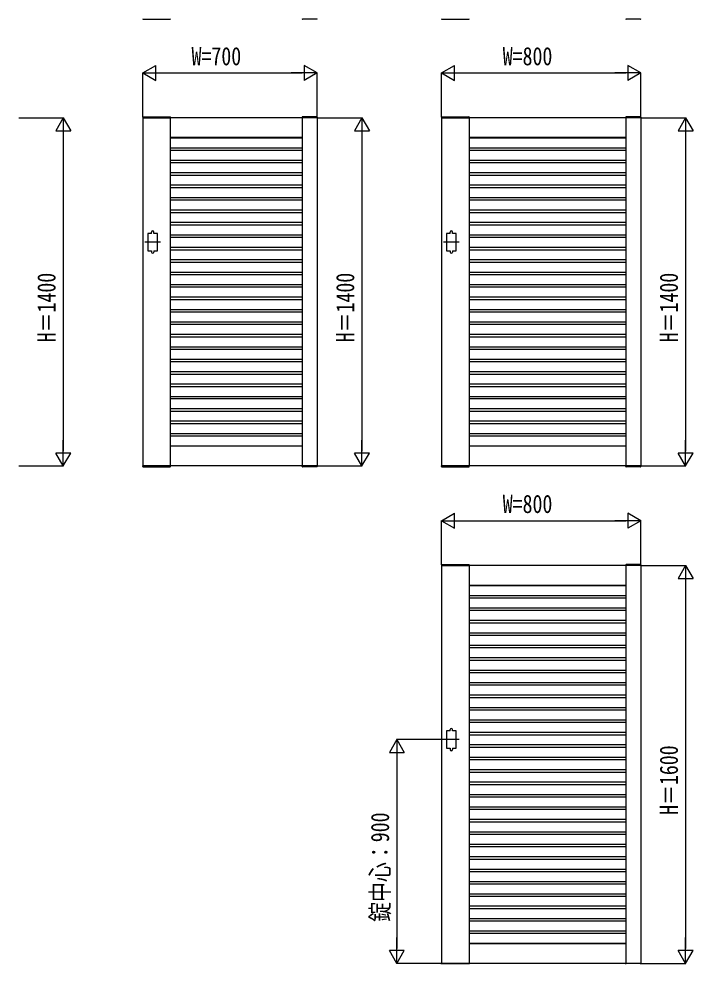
# Model space of a CAD drawing. Units: millimetres, scale not verified. Extents: x -10512 to 10512, y -7425 to 7425.
# Drawn here: x -2760 to -52, y -715 to 3085 of the extents above; entities that cross this region are included whole.
import ezdxf
from ezdxf.enums import TextEntityAlignment as Align

# ---------------------------------------------------------------- set-up
doc = ezdxf.new("R2010")
doc.units = ezdxf.units.MM
doc.header["$LTSCALE"] = 30
doc.layers.add('0-3_YKK_A1', color=4, linetype='Continuous')
doc.layers.add('0-4_YKK_D', color=6, linetype='Continuous')
doc.styles.add('ＭＳ ゴシック', font='')
doc.styles.get('ＭＳ ゴシック').set_extended_font_data('MS Gothic')

msp = doc.modelspace()

# ---------------------------------------------------------------- linework, layer by layer
at = {"layer": '0-3_YKK_A1'}
for p, q in [((-2261.82, 3084), (-2153.08, 3084)), ((-1563.08, 3084), (-1621.82, 3084)), ((-1061.82, 3084), (-953.08, 3084)), ((-263.08, 3084), (-321.82, 3084)), ((-2262.82, 2690.05), (-2262.95, 2687.5)), ((-2262.95, 2687.5), (-2151.95, 2687.5)), ((-2262.45, 2687.5), (-2262.45, 1287.5)), ((-1562.45, 2687.5), (-2262.45, 2687.5)), ((-2261.82, 2691), (-2153.08, 2691)), ((-2152.45, 2687.5), (-2152.45, 1287.5)), ((-2152.08, 2690.05), (-2151.95, 2687.5)), ((-1622.82, 2690.05), (-1622.95, 2687.5)), ((-1561.95, 2687.5), (-1622.95, 2687.5)), ((-1622.45, 2687.5), (-1622.45, 1287.5)), ((-1563.08, 2691), (-1621.82, 2691)), ((-1562.45, 2687.5), (-1562.45, 1287.5)), ((-1562.08, 2690.05), (-1561.95, 2687.5)), ((-1062.82, 2690.05), (-1062.95, 2687.5)), ((-1062.95, 2687.5), (-951.95, 2687.5)), ((-1062.45, 2687.5), (-1062.45, 1287.5)), ((-262.45, 2687.5), (-1062.45, 2687.5)), ((-1061.82, 2691), (-953.08, 2691)), ((-952.45, 2687.5), (-952.45, 1287.5)), ((-952.08, 2690.05), (-951.95, 2687.5)), ((-322.82, 2690.05), (-322.95, 2687.5)), ((-261.95, 2687.5), (-322.95, 2687.5)), ((-322.45, 2687.5), (-322.45, 1287.5)), ((-263.08, 2691), (-321.82, 2691)), ((-262.45, 2687.5), (-262.45, 1287.5)), ((-262.08, 2690.05), (-261.95, 2687.5)), ((-1622.45, 2607.5), (-2152.45, 2607.5)), ((-2152.45, 2606.4), (-1622.45, 2606.4)), ((-322.45, 2607.5), (-952.45, 2607.5)), ((-952.45, 2606.4), (-322.45, 2606.4)), ((-2152.45, 2566.4), (-1622.45, 2566.4)), ((-2152.45, 2557.2), (-1622.45, 2557.2)), ((-952.45, 2566.4), (-322.45, 2566.4)), ((-952.45, 2557.2), (-322.45, 2557.2)), ((-2152.45, 2517.2), (-1622.45, 2517.2)), ((-952.45, 2517.2), (-322.45, 2517.2)), ((-2152.45, 2507.2), (-1622.45, 2507.2)), ((-952.45, 2507.2), (-322.45, 2507.2)), ((-2152.45, 2467.2), (-1622.45, 2467.2)), ((-2152.45, 2457.2), (-1622.45, 2457.2)), ((-952.45, 2467.2), (-322.45, 2467.2)), ((-952.45, 2457.2), (-322.45, 2457.2)), ((-2152.45, 2417.2), (-1622.45, 2417.2)), ((-2152.45, 2407.2), (-1622.45, 2407.2)), ((-952.45, 2417.2), (-322.45, 2417.2)), ((-952.45, 2407.2), (-322.45, 2407.2)), ((-2152.45, 2367.2), (-1622.45, 2367.2)), ((-2152.45, 2357.2), (-1622.45, 2357.2)), ((-952.45, 2367.2), (-322.45, 2367.2)), ((-952.45, 2357.2), (-322.45, 2357.2)), ((-2152.45, 2317.2), (-1622.45, 2317.2)), ((-2152.45, 2307.2), (-1622.45, 2307.2)), ((-952.45, 2317.2), (-322.45, 2317.2)), ((-952.45, 2307.2), (-322.45, 2307.2)), ((-2152.45, 2267.2), (-1622.45, 2267.2)), ((-2152.45, 2257.2), (-1622.45, 2257.2)), ((-952.45, 2267.2), (-322.45, 2267.2)), ((-952.45, 2257.2), (-322.45, 2257.2)), ((-2228.45, 2222.5), (-2228.45, 2227.5)), ((-2218.45, 2222.5), (-2218.45, 2227.5)), ((-2152.45, 2217.2), (-1622.45, 2217.2)), ((-2152.45, 2207.2), (-1622.45, 2207.2)), ((-1028.45, 2222.5), (-1028.45, 2227.5)), ((-1018.45, 2222.5), (-1018.45, 2227.5)), ((-952.45, 2217.2), (-322.45, 2217.2)), ((-952.45, 2207.2), (-322.45, 2207.2)), ((-2191.95, 2187.5), (-2254.95, 2187.5)), ((-2152.45, 2167.2), (-1622.45, 2167.2)), ((-991.95, 2187.5), (-1054.95, 2187.5)), ((-952.45, 2167.2), (-322.45, 2167.2)), ((-2228.45, 2152.5), (-2228.45, 2147.5)), ((-2218.45, 2152.5), (-2218.45, 2147.5)), ((-2152.45, 2157.2), (-1622.45, 2157.2)), ((-1028.45, 2152.5), (-1028.45, 2147.5)), ((-1018.45, 2152.5), (-1018.45, 2147.5)), ((-952.45, 2157.2), (-322.45, 2157.2)), ((-2152.45, 2117.2), (-1622.45, 2117.2)), ((-2152.45, 2107.2), (-1622.45, 2107.2)), ((-952.45, 2117.2), (-322.45, 2117.2)), ((-952.45, 2107.2), (-322.45, 2107.2)), ((-2152.45, 2067.2), (-1622.45, 2067.2)), ((-2152.45, 2057.2), (-1622.45, 2057.2)), ((-952.45, 2067.2), (-322.45, 2067.2)), ((-952.45, 2057.2), (-322.45, 2057.2)), ((-2152.45, 2017.2), (-1622.45, 2017.2)), ((-952.45, 2017.2), (-322.45, 2017.2)), ((-2152.45, 2007.2), (-1622.45, 2007.2)), ((-952.45, 2007.2), (-322.45, 2007.2)), ((-2152.45, 1967.2), (-1622.45, 1967.2)), ((-2152.45, 1957.2), (-1622.45, 1957.2)), ((-952.45, 1967.2), (-322.45, 1967.2)), ((-952.45, 1957.2), (-322.45, 1957.2)), ((-2152.45, 1917.2), (-1622.45, 1917.2)), ((-2152.45, 1907.2), (-1622.45, 1907.2)), ((-952.45, 1917.2), (-322.45, 1917.2)), ((-952.45, 1907.2), (-322.45, 1907.2)), ((-2152.45, 1867.2), (-1622.45, 1867.2)), ((-952.45, 1867.2), (-322.45, 1867.2)), ((-2152.45, 1857.2), (-1622.45, 1857.2)), ((-952.45, 1857.2), (-322.45, 1857.2)), ((-2152.45, 1817.2), (-1622.45, 1817.2)), ((-2152.45, 1807.2), (-1622.45, 1807.2)), ((-952.45, 1817.2), (-322.45, 1817.2)), ((-952.45, 1807.2), (-322.45, 1807.2)), ((-2152.45, 1767.2), (-1622.45, 1767.2)), ((-2152.45, 1757.2), (-1622.45, 1757.2)), ((-952.45, 1767.2), (-322.45, 1767.2)), ((-952.45, 1757.2), (-322.45, 1757.2)), ((-2152.45, 1717.2), (-1622.45, 1717.2)), ((-952.45, 1717.2), (-322.45, 1717.2)), ((-2152.45, 1707.2), (-1622.45, 1707.2)), ((-952.45, 1707.2), (-322.45, 1707.2)), ((-2152.45, 1667.2), (-1622.45, 1667.2)), ((-2152.45, 1657.2), (-1622.45, 1657.2)), ((-952.45, 1667.2), (-322.45, 1667.2)), ((-952.45, 1657.2), (-322.45, 1657.2)), ((-2152.45, 1617.2), (-1622.45, 1617.2)), ((-2152.45, 1607.2), (-1622.45, 1607.2)), ((-952.45, 1617.2), (-322.45, 1617.2)), ((-952.45, 1607.2), (-322.45, 1607.2)), ((-2152.45, 1567.2), (-1622.45, 1567.2)), ((-952.45, 1567.2), (-322.45, 1567.2)), ((-1622.45, 1557.2), (-2152.45, 1557.2)), ((-322.45, 1557.2), (-952.45, 1557.2)), ((-1622.45, 1517.2), (-2152.45, 1517.2)), ((-1622.45, 1507.2), (-2152.45, 1507.2)), ((-322.45, 1517.2), (-952.45, 1517.2)), ((-322.45, 1507.2), (-952.45, 1507.2)), ((-1622.45, 1467.2), (-2152.45, 1467.2)), ((-1622.45, 1457.2), (-2152.45, 1457.2)), ((-322.45, 1467.2), (-952.45, 1467.2)), ((-322.45, 1457.2), (-952.45, 1457.2)), ((-1622.45, 1417.2), (-2152.45, 1417.2)), ((-1622.45, 1408), (-2152.45, 1408)), ((-322.45, 1417.2), (-952.45, 1417.2)), ((-322.45, 1408), (-952.45, 1408)), ((-2152.45, 1368), (-1622.45, 1368)), ((-952.45, 1368), (-322.45, 1368)), ((-1622.45, 1367.5), (-2152.45, 1367.5)), ((-322.45, 1367.5), (-952.45, 1367.5)), ((-2262.95, 1287.5), (-2151.95, 1287.5)), ((-2262.82, 1284.95), (-2262.95, 1287.5)), ((-1562.45, 1287.5), (-2262.45, 1287.5)), ((-2261.82, 1284), (-2153.08, 1284)), ((-2152.08, 1284.95), (-2151.95, 1287.5)), ((-1561.95, 1287.5), (-1622.95, 1287.5)), ((-1622.82, 1284.95), (-1622.95, 1287.5)), ((-1563.08, 1284), (-1621.82, 1284)), ((-1562.08, 1284.95), (-1561.95, 1287.5)), ((-1062.95, 1287.5), (-951.95, 1287.5)), ((-1062.82, 1284.95), (-1062.95, 1287.5)), ((-262.45, 1287.5), (-1062.45, 1287.5)), ((-1061.82, 1284), (-953.08, 1284)), ((-952.08, 1284.95), (-951.95, 1287.5)), ((-261.95, 1287.5), (-322.95, 1287.5)), ((-322.82, 1284.95), (-322.95, 1287.5)), ((-263.08, 1284), (-321.82, 1284)), ((-262.08, 1284.95), (-261.95, 1287.5)), ((-1062.82, 890.05), (-1062.95, 887.5)), ((-1062.95, 887.5), (-951.95, 887.5)), ((-1062.45, 887.5), (-1062.45, -712.5)), ((-262.45, 887.5), (-1062.45, 887.5)), ((-1061.82, 891), (-953.08, 891)), ((-952.45, 887.5), (-952.45, -712.5)), ((-952.08, 890.05), (-951.95, 887.5)), ((-322.82, 890.05), (-322.95, 887.5)), ((-261.95, 887.5), (-322.95, 887.5)), ((-322.45, 887.5), (-322.45, -712.5)), ((-263.08, 891), (-321.82, 891)), ((-262.45, 887.5), (-262.45, -712.5)), ((-262.08, 890.05), (-261.95, 887.5)), ((-322.45, 807.5), (-952.45, 807.5)), ((-952.45, 806.4), (-322.45, 806.4)), ((-952.45, 766.4), (-322.45, 766.4)), ((-952.45, 757.2), (-322.45, 757.2)), ((-952.45, 717.2), (-322.45, 717.2)), ((-952.45, 707.2), (-322.45, 707.2)), ((-952.45, 667.2), (-322.45, 667.2)), ((-952.45, 657.2), (-322.45, 657.2)), ((-952.45, 617.2), (-322.45, 617.2)), ((-952.45, 607.2), (-322.45, 607.2)), ((-952.45, 567.2), (-322.45, 567.2)), ((-952.45, 557.2), (-322.45, 557.2)), ((-952.45, 517.2), (-322.45, 517.2)), ((-952.45, 507.2), (-322.45, 507.2)), ((-952.45, 467.2), (-322.45, 467.2)), ((-952.45, 457.2), (-322.45, 457.2)), ((-952.45, 417.2), (-322.45, 417.2)), ((-952.45, 407.2), (-322.45, 407.2)), ((-952.45, 367.2), (-322.45, 367.2)), ((-952.45, 357.2), (-322.45, 357.2)), ((-952.45, 317.2), (-322.45, 317.2)), ((-952.45, 307.2), (-322.45, 307.2)), ((-952.45, 267.2), (-322.45, 267.2)), ((-952.45, 257.2), (-322.45, 257.2)), ((-1028.45, 222.5), (-1028.45, 227.5)), ((-1018.45, 222.5), (-1018.45, 227.5)), ((-952.45, 217.2), (-322.45, 217.2)), ((-952.45, 207.2), (-322.45, 207.2)), ((-991.95, 187.5), (-1054.95, 187.5)), ((-1028.45, 152.5), (-1028.45, 147.5)), ((-1018.45, 152.5), (-1018.45, 147.5)), ((-952.45, 167.2), (-322.45, 167.2)), ((-952.45, 157.2), (-322.45, 157.2)), ((-952.45, 117.2), (-322.45, 117.2)), ((-952.45, 107.2), (-322.45, 107.2)), ((-952.45, 67.2), (-322.45, 67.2)), ((-952.45, 57.2), (-322.45, 57.2)), ((-952.45, 17.2), (-322.45, 17.2)), ((-952.45, 7.2), (-322.45, 7.2)), ((-952.45, -32.8), (-322.45, -32.8)), ((-952.45, -42.8), (-322.45, -42.8)), ((-952.45, -82.8), (-322.45, -82.8)), ((-952.45, -92.8), (-322.45, -92.8)), ((-952.45, -132.8), (-322.45, -132.8)), ((-952.45, -142.8), (-322.45, -142.8)), ((-952.45, -182.8), (-322.45, -182.8)), ((-952.45, -192.8), (-322.45, -192.8)), ((-952.45, -232.8), (-322.45, -232.8)), ((-952.45, -242.8), (-322.45, -242.8)), ((-952.45, -282.8), (-322.45, -282.8)), ((-952.45, -292.8), (-322.45, -292.8)), ((-952.45, -332.8), (-322.45, -332.8)), ((-952.45, -342.8), (-322.45, -342.8)), ((-952.45, -382.8), (-322.45, -382.8)), ((-952.45, -392.8), (-322.45, -392.8)), ((-952.45, -432.8), (-322.45, -432.8)), ((-322.45, -442.8), (-952.45, -442.8)), ((-322.45, -482.8), (-952.45, -482.8)), ((-322.45, -492.8), (-952.45, -492.8)), ((-322.45, -532.8), (-952.45, -532.8)), ((-322.45, -542.8), (-952.45, -542.8)), ((-322.45, -582.8), (-952.45, -582.8)), ((-322.45, -592), (-952.45, -592)), ((-952.45, -632), (-322.45, -632)), ((-322.45, -632.5), (-952.45, -632.5)), ((-1062.95, -712.5), (-951.95, -712.5)), ((-1062.82, -715.05), (-1062.95, -712.5)), ((-262.45, -712.5), (-1062.45, -712.5)), ((-952.08, -715.05), (-951.95, -712.5)), ((-261.95, -712.5), (-322.95, -712.5)), ((-322.82, -715.05), (-322.95, -712.5)), ((-262.08, -715.05), (-261.95, -712.5))]:
    msp.add_line(p, q, dxfattribs=at)
for points in [[(-2228.45, 2222.5), (-2242.45, 2222.5), (-2242.45, 2152.5), (-2228.45, 2152.5)], [(-2218.45, 2152.5), (-2204.45, 2152.5), (-2204.45, 2222.5), (-2218.45, 2222.5)], [(-1028.45, 2222.5), (-1042.45, 2222.5), (-1042.45, 2152.5), (-1028.45, 2152.5)], [(-1018.45, 2152.5), (-1004.45, 2152.5), (-1004.45, 2222.5), (-1018.45, 2222.5)], [(-1028.45, 222.5), (-1042.45, 222.5), (-1042.45, 152.5), (-1028.45, 152.5)], [(-1018.45, 152.5), (-1004.45, 152.5), (-1004.45, 222.5), (-1018.45, 222.5)]]:
    msp.add_lwpolyline(points, dxfattribs=at)
for centre, radius, start, end in [((-2261.82, 3085), 1, 183, 270), ((-2153.08, 3085), 1, 270, 357), ((-1621.82, 3085), 1, 183, 270), ((-1563.08, 3085), 1, 270, 357), ((-1061.82, 3085), 1, 183, 270), ((-953.08, 3085), 1, 270, 357), ((-321.82, 3085), 1, 183, 270), ((-263.08, 3085), 1, 270, 357), ((-2261.82, 2690), 1, 90, 177), ((-2153.08, 2690), 1, 3, 90), ((-1621.82, 2690), 1, 90, 177), ((-1563.08, 2690), 1, 3, 90), ((-1061.82, 2690), 1, 90, 177), ((-953.08, 2690), 1, 3, 90), ((-321.82, 2690), 1, 90, 177), ((-263.08, 2690), 1, 3, 90), ((-2223.45, 2227.5), 5, 0, 180), ((-1023.45, 2227.5), 5, 0, 180), ((-2223.45, 2147.5), 5, 180, 0), ((-1023.45, 2147.5), 5, 180, 0), ((-2261.82, 1285), 1, 183, 270), ((-2153.08, 1285), 1, 270, 357), ((-1621.82, 1285), 1, 183, 270), ((-1563.08, 1285), 1, 270, 357), ((-1061.82, 1285), 1, 183, 270), ((-953.08, 1285), 1, 270, 357), ((-321.82, 1285), 1, 183, 270), ((-263.08, 1285), 1, 270, 357), ((-1061.82, 890), 1, 90, 177), ((-953.08, 890), 1, 3, 90), ((-321.82, 890), 1, 90, 177), ((-263.08, 890), 1, 3, 90), ((-1023.45, 227.5), 5, 0, 180), ((-1023.45, 147.5), 5, 180, 0)]:
    msp.add_arc(centre, radius, start, end, dxfattribs=at)
at = {"layer": '0-4_YKK_D'}
for p, q in [((-2262.45, 2867.5), (-2210.49, 2897.5)), ((-2210.49, 2837.5), (-2210.49, 2897.5)), ((-1562.45, 2867.5), (-1614.41, 2897.5)), ((-1614.41, 2897.5), (-1614.41, 2837.5)), ((-1062.45, 2867.5), (-1010.49, 2897.5)), ((-1010.49, 2837.5), (-1010.49, 2897.5)), ((-262.45, 2867.5), (-314.41, 2897.5)), ((-314.41, 2897.5), (-314.41, 2837.5)), ((-2262.45, 2689.5), (-2262.45, 2868.5)), ((-2262.45, 2867.5), (-2210.49, 2837.5)), ((-2262.45, 2867.5), (-2158.53, 2867.5)), ((-2202.45, 2867.5), (-1622.45, 2867.5)), ((-1562.45, 2867.5), (-1666.37, 2867.5)), ((-1562.45, 2867.5), (-1614.41, 2837.5)), ((-1562.45, 2689.5), (-1562.45, 2868.5)), ((-1062.45, 2689.5), (-1062.45, 2868.5)), ((-1062.45, 2867.5), (-1010.49, 2837.5)), ((-1062.45, 2867.5), (-958.53, 2867.5)), ((-1002.45, 2867.5), (-322.45, 2867.5)), ((-262.45, 2867.5), (-366.37, 2867.5)), ((-262.45, 2867.5), (-314.41, 2837.5)), ((-262.45, 2689.5), (-262.45, 2868.5)), ((-2760.45, 2687.5), (-2581.45, 2687.5)), ((-2582.45, 2687.5), (-2612.45, 2635.54)), ((-2582.45, 2687.5), (-2552.45, 2635.54)), ((-2582.45, 2687.5), (-2582.45, 2583.58)), ((-1560.45, 2687.5), (-1381.45, 2687.5)), ((-1382.45, 2687.5), (-1412.45, 2635.54)), ((-1382.45, 2687.5), (-1352.45, 2635.54)), ((-1382.45, 2687.5), (-1382.45, 2583.58)), ((-260.45, 2687.5), (-81.45, 2687.5)), ((-82.45, 2687.5), (-112.45, 2635.54)), ((-82.45, 2687.5), (-52.45, 2635.54)), ((-82.45, 2687.5), (-82.45, 2583.58)), ((-2612.45, 2635.54), (-2552.45, 2635.54)), ((-2582.45, 2627.5), (-2582.45, 1347.5)), ((-1412.45, 2635.54), (-1352.45, 2635.54)), ((-1382.45, 2627.5), (-1382.45, 1347.5)), ((-112.45, 2635.54), (-52.45, 2635.54)), ((-82.45, 2627.5), (-82.45, 1347.5)), ((-2582.45, 1287.5), (-2582.45, 1391.42)), ((-1382.45, 1287.5), (-1382.45, 1391.42)), ((-82.45, 1287.5), (-82.45, 1391.42)), ((-2582.45, 1287.5), (-2612.45, 1339.46)), ((-2552.45, 1339.46), (-2612.45, 1339.46)), ((-2582.45, 1287.5), (-2552.45, 1339.46)), ((-1382.45, 1287.5), (-1412.45, 1339.46)), ((-1352.45, 1339.46), (-1412.45, 1339.46)), ((-1382.45, 1287.5), (-1352.45, 1339.46)), ((-82.45, 1287.5), (-112.45, 1339.46)), ((-52.45, 1339.46), (-112.45, 1339.46)), ((-82.45, 1287.5), (-52.45, 1339.46)), ((-2760.45, 1287.5), (-2581.45, 1287.5)), ((-1560.45, 1287.5), (-1381.45, 1287.5)), ((-260.45, 1287.5), (-81.45, 1287.5)), ((-1062.45, 1067.5), (-1010.49, 1097.5)), ((-1062.45, 889.5), (-1062.45, 1068.5)), ((-1062.45, 1067.5), (-1010.49, 1037.5)), ((-1062.45, 1067.5), (-958.53, 1067.5)), ((-1010.49, 1037.5), (-1010.49, 1097.5)), ((-1002.45, 1067.5), (-322.45, 1067.5)), ((-262.45, 1067.5), (-366.37, 1067.5)), ((-262.45, 1067.5), (-314.41, 1097.5)), ((-314.41, 1097.5), (-314.41, 1037.5)), ((-262.45, 1067.5), (-314.41, 1037.5)), ((-262.45, 889.5), (-262.45, 1068.5)), ((-260.45, 887.5), (-81.45, 887.5)), ((-82.45, 887.5), (-112.45, 835.54)), ((-82.45, 887.5), (-52.45, 835.54)), ((-82.45, 887.5), (-82.45, 783.58)), ((-112.45, 835.54), (-52.45, 835.54)), ((-82.45, 827.5), (-82.45, -652.5)), ((-1242.45, 187.5), (-1272.45, 135.54)), ((-1056.95, 187.5), (-1243.45, 187.5)), ((-1242.45, 187.5), (-1212.45, 135.54)), ((-1242.45, 187.5), (-1242.45, 83.58)), ((-1272.45, 135.54), (-1212.45, 135.54)), ((-1242.45, 127.5), (-1242.45, -652.5)), ((-1242.45, -712.5), (-1242.45, -608.58)), ((-82.45, -712.5), (-82.45, -608.58)), ((-1242.45, -712.5), (-1272.45, -660.54)), ((-1212.45, -660.54), (-1272.45, -660.54)), ((-1242.45, -712.5), (-1212.45, -660.54)), ((-82.45, -712.5), (-112.45, -660.54)), ((-52.45, -660.54), (-112.45, -660.54)), ((-82.45, -712.5), (-52.45, -660.54)), ((-1064.45, -712.5), (-1243.45, -712.5)), ((-260.45, -712.5), (-81.45, -712.5))]:
    msp.add_line(p, q, dxfattribs=at)

# ---------------------------------------------------------------- texts
at = {"layer": '0-4_YKK_D', "style": 'ＭＳ ゴシック', "width": 0.8}
for s, p in [('W=700', (-2067.12, 2876.5)), ('W=800', (-817.12, 2876.5)), ('W=800', (-817.12, 1076.5))]:
    msp.add_text(s, height=73.31, dxfattribs=at).set_placement(p, align=Align.BOTTOM_LEFT)
for s, p in [('H＝1400', (-2591.45, 1784.83)), ('H＝1400', (-1391.45, 1784.83)), ('H＝1400', (-91.45, 1784.83)), ('H＝1600', (-91.45, -115.17)), ('錠中心：900', (-1251.45, -545.17))]:
    msp.add_text(s, height=73.31, rotation=90, dxfattribs=at).set_placement(p, align=Align.BOTTOM_LEFT)

doc.saveas('drawing.dxf')
